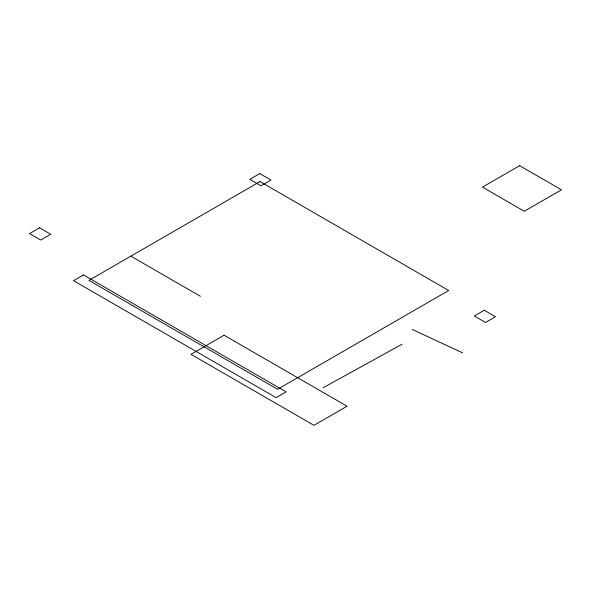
<?xml version="1.0" encoding="UTF-8"?>
<svg xmlns="http://www.w3.org/2000/svg" width="591" height="591" viewBox="0 0 591 591"><rect width="100%" height="100%" fill="white"/><g stroke="black" fill="none" stroke-linecap="round" stroke-linejoin="round"><path stroke-width="0.89" d="M323.196 387.711L402.124 344.191M412.282 329.483L462.65 352.871M130.884 256.154L200.423 296.298M39.523 227.801L29.55 233.556L40.772 240.035L50.745 234.272L39.523 227.801M83.516 274.926L73.543 280.688L276.108 397.632L286.081 391.877L83.516 274.926M259.759 173.591L249.786 179.346L261.008 185.825L270.981 180.063L259.759 173.591M260.033 181.585L88.931 280.37L277.578 389.284L448.68 290.499L260.033 181.585M224.078 335.23L190.989 354.334L313.961 425.328L347.05 406.224L224.078 335.23M519.629 165.672L482.463 187.133L524.276 211.275L561.45 189.814L519.629 165.672M484.28 310.245L474.307 316L485.521 322.479L495.494 316.724L484.28 310.245"/></g></svg>
